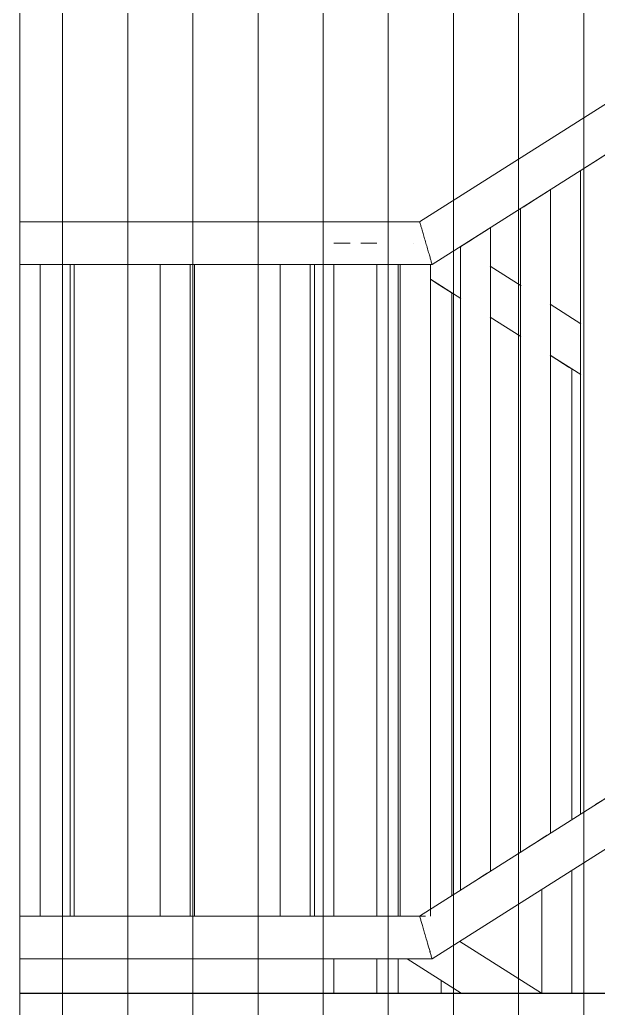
# Model space of a CAD drawing. Header units: millimetres. Extents: x -153298 to 620751, y -313239 to 250031.
# Drawn here: x 98702 to 99376, y -285295 to -284142 of the extents above; entities that cross this region are included whole.
import ezdxf

# ---------------------------------------------------------------- set-up
doc = ezdxf.new("R2010")
doc.units = ezdxf.units.MM
for name, color, linetype, lineweight in [('A-FLOR-HRAL', 7, 'Continuous', 25), ('A-GENM', 7, 'Continuous', 9), ('A-GLAZ-CURT', 7, 'Continuous', 9), ('S-STRS-E', 7, 'Continuous', 25)]:
    doc.layers.add(name, color=color, linetype=linetype, lineweight=lineweight)

# ---------------------------------------------------------------- blocks, each defined once
blk = doc.blocks.new('DPA_CP_Entrance Louver Grill Vertical Z - Louver Grill Vertical Z-V10-2120-01 ENTRANCE 1 SECTION A')
at = {"layer": 'A-GLAZ-CURT', "color": 7}
for p, q in [((-884548.5, 106137.3), (-884548.5, 113945.1)), ((-884548.5, 113945.1), (-884548.5, 106137.3)), ((-884548.5, 106137.3), (-884548.5, 113895.1)), ((-884548.5, 113895.1), (-884548.5, 106137.3))]:
    blk.add_line(p, q, dxfattribs=at)
blk = doc.blocks.new('GM_Louver Grill Vertical Z - Z Profile-V55-2120-01 ENTRANCE 1 SECTION A')
at = {"layer": 'A-GENM', "color": 7}
blk.add_line((-882906.1, 106137.3), (-882906.1, 113945.1), dxfattribs=at)
blk = doc.blocks.new('GM_Louver Grill Vertical Z - Z Profile-V87-2120-01 ENTRANCE 1 SECTION A')
at = {"layer": 'A-GENM', "color": 7}
blk.add_line((-884498.5, 106137.3), (-884498.5, 113945.1), dxfattribs=at)
blk = doc.blocks.new('Railing - 35mm-17624093-2120-01 ENTRANCE 1 SECTION A')
at = {"layer": 'A-FLOR-HRAL', "color": 7, "lineweight": 9}
for p, q in [((-884062.4, 111997.4), (-884069.9, 112002.2)), ((-884069.9, 112002.2), (-884062.4, 111997.4)), ((-884044.9, 111986.2), (-884044.9, 111283.1))]:
    blk.add_line(p, q, dxfattribs=at)
at = {"layer": 'A-FLOR-HRAL', "color": 7, "lineweight": 9, "flags": 128}
blk.add_lwpolyline([(-884062.4, 111997.4), (-884054.8, 111992.5), (-884048.7, 111988.7), (-884045.3, 111986.5), (-884048.7, 111988.7), (-884054.8, 111992.5), (-884062.4, 111997.4)], dxfattribs=at)
blk = doc.blocks.new('Railing - 35mm-V232-2120-01 ENTRANCE 1 SECTION A')
at = {"layer": 'A-FLOR-HRAL', "color": 7, "lineweight": 9}
for p, q in [((-883922.4, 111908.7), (-883930, 111913.5)), ((-883930, 111913.5), (-883922.4, 111908.7)), ((-883904.9, 111897.5), (-883904.9, 111371.9)), ((-883904.9, 111312.7), (-883904.9, 111169.4)), ((-883939.9, 111169.4), (-883939.9, 111290.5))]:
    blk.add_line(p, q, dxfattribs=at)
at = {"layer": 'A-FLOR-HRAL', "color": 7, "lineweight": 9, "flags": 128}
blk.add_lwpolyline([(-883922.4, 111908.7), (-883914.8, 111903.8), (-883908.7, 111899.9), (-883905.3, 111897.8), (-883908.7, 111899.9), (-883914.8, 111903.8), (-883922.4, 111908.7)], dxfattribs=at)
blk = doc.blocks.new('Railing - Post_50mm-V241-2120-01 ENTRANCE 1 SECTION A')
at = {"layer": 'A-FLOR-HRAL', "color": 7, "lineweight": 9}
for p, q in [((-884182.4, 111259.3), (-884182.4, 112019.4)), ((-884132.4, 112019.4), (-884132.4, 111259.4)), ((-884182.4, 111169.4), (-884182.4, 111209.4)), ((-884132.4, 111209.4), (-884132.4, 111169.4)), ((-884157.4, 111169.4), (-884157.4, 111169.4)), ((-884157.4, 111169.4), (-884157.4, 111169.4))]:
    blk.add_line(p, q, dxfattribs=at)
blk = doc.blocks.new('Railing - Post_50mm-V243-2120-01 ENTRANCE 1 SECTION A')
at = {"layer": 'A-FLOR-HRAL', "color": 7, "lineweight": 9}
for p, q in [((-884182.4, 111259.3), (-884182.4, 112019.4)), ((-884132.4, 112019.4), (-884132.4, 111259.4)), ((-884182.4, 111169.4), (-884182.4, 111209.4)), ((-884132.4, 111209.4), (-884132.4, 111169.4)), ((-884132.4, 111169.4), (-884182.4, 111169.4)), ((-884182.4, 111169.4), (-884132.4, 111169.4))]:
    blk.add_line(p, q, dxfattribs=at)
blk = doc.blocks.new('Railing - Railing-14954165-2120-01 ENTRANCE 1 SECTION A')
at = {"layer": 'A-FLOR-HRAL', "color": 7, "lineweight": 9}
for p, q in [((-883940.3, 111169.4), (-884035.7, 111229.8)), ((-884096.9, 111209.4), (-884033.8, 111169.4))]:
    blk.add_line(p, q, dxfattribs=at)
at = {"color": 7}
for name in ['Railing - Post_50mm-V241-2120-01 ENTRANCE 1 SECTION A', 'Railing - Post_50mm-V243-2120-01 ENTRANCE 1 SECTION A', 'Railing - 35mm-17624093-2120-01 ENTRANCE 1 SECTION A', 'Railing - 35mm-V232-2120-01 ENTRANCE 1 SECTION A']:
    blk.add_blockref(name, (0, 0), dxfattribs=at)
blk = doc.blocks.new('Railing - 35mm-V270-2120-01 ENTRANCE 1 SECTION A')
at = {"layer": 'A-FLOR-HRAL', "color": 7, "lineweight": 9}
blk.add_line((-885044.9, 112019.4), (-885044.9, 111259.4), dxfattribs=at)
blk = doc.blocks.new('Railing - 35mm-V271-2120-01 ENTRANCE 1 SECTION A')
at = {"layer": 'A-FLOR-HRAL', "color": 7, "lineweight": 9}
for p, q in [((-884065.2, 111999.3), (-884062.4, 111997.4)), ((-884044.9, 111986.2), (-884044.9, 111283.1))]:
    blk.add_line(p, q, dxfattribs=at)
at = {"layer": 'A-FLOR-HRAL', "color": 7, "lineweight": 9, "flags": 128}
blk.add_lwpolyline([(-884062.4, 111997.4), (-884054.8, 111992.5), (-884048.7, 111988.7), (-884045.3, 111986.5), (-884048.7, 111988.7), (-884054.8, 111992.5), (-884057.4, 111994.2)], dxfattribs=at)
blk = doc.blocks.new('Railing - Post_50mm-V279-2120-01 ENTRANCE 1 SECTION A')
at = {"layer": 'A-FLOR-HRAL', "color": 7, "lineweight": 9}
for p, q in [((-884089.9, 112044.4), (-884089.9, 112044.4)), ((-884107.4, 111259.4), (-884107.4, 112019.4)), ((-884107.4, 111169.4), (-884107.4, 111209.4)), ((-884057.4, 111184.4), (-884057.4, 111169.4)), ((-884082.4, 111169.4), (-884082.4, 111169.4)), ((-884082.4, 111169.4), (-884082.4, 111169.4))]:
    blk.add_line(p, q, dxfattribs=at)
blk = doc.blocks.new('Railing - Railing-15918288-2120-01 ENTRANCE 1 SECTION A')
at = {"color": 7}
for name, p in [('Railing - Post_50mm-V279-2120-01 ENTRANCE 1 SECTION A', (0, 0)), ('Railing - 35mm-V270-2120-01 ENTRANCE 1 SECTION A', (560, 0)), ('Railing - 35mm-V270-2120-01 ENTRANCE 1 SECTION A', (700, 0)), ('Railing - 35mm-V270-2120-01 ENTRANCE 1 SECTION A', (840, 0)), ('Railing - 35mm-V271-2120-01 ENTRANCE 1 SECTION A', (0, 0)), ('Railing - 35mm-V232-2120-01 ENTRANCE 1 SECTION A', (0, 0))]:
    blk.add_blockref(name, p, dxfattribs=at)
blk = doc.blocks.new('Railing - 35mm-V307-2120-01 ENTRANCE 1 SECTION A')
at = {"layer": 'A-FLOR-HRAL', "color": 7, "lineweight": 9}
for p, q in [((-883929.9, 111356.1), (-883929.9, 112106.8)), ((-883964.9, 112084.4), (-883964.9, 111333.8))]:
    blk.add_line(p, q, dxfattribs=at)
at = {"layer": 'A-FLOR-HRAL', "color": 7, "lineweight": 9, "flags": 128}
for points in [[(-883932.7, 112105), (-883930.3, 112106.5), (-883933.7, 112104.4), (-883939.8, 112100.5), (-883947.4, 112095.6)], [(-883947.4, 112095.6), (-883939.8, 112100.5), (-883933.7, 112104.4)], [(-883947.4, 112095.6), (-883955, 112090.8), (-883961.1, 112086.9), (-883964.4, 112084.7), (-883961.1, 112086.9), (-883955, 112090.8), (-883947.4, 112095.6)], [(-883947.4, 111345), (-883939.8, 111349.8), (-883933.7, 111353.7), (-883930.3, 111355.9), (-883932.7, 111354.3)], [(-883933.7, 111353.7), (-883939.8, 111349.8), (-883947.4, 111345)], [(-883964.9, 111333.8), (-883964.4, 111334.1), (-883961.1, 111336.2), (-883955, 111340.1), (-883947.4, 111345)]]:
    blk.add_lwpolyline(points, dxfattribs=at)
blk = doc.blocks.new('Railing - 35mm-V308-2120-01 ENTRANCE 1 SECTION A')
at = {"layer": 'A-FLOR-HRAL', "color": 7, "lineweight": 9}
for p, q in [((-884104.9, 112019.4), (-884104.9, 111259.4)), ((-884087.4, 112019.4), (-884104.9, 112019.4)), ((-884069.9, 112019.4), (-884087.4, 112019.4)), ((-884069.9, 111259.4), (-884069.9, 112019.4)), ((-884104.9, 111259.4), (-884087.4, 111259.4)), ((-884087.4, 111259.4), (-884075.7, 111259.4))]:
    blk.add_line(p, q, dxfattribs=at)
blk = doc.blocks.new('Railing - 35mm-14343221-2120-01 ENTRANCE 1 SECTION A')
at = {"layer": 'A-FLOR-HRAL', "color": 7, "lineweight": 9}
for p, q in [((-890509.9, 114795.1), (-890509.9, 114035.1)), ((-890492.4, 114795.1), (-890509.9, 114795.1)), ((-890474.9, 114795.1), (-890492.4, 114795.1)), ((-890474.9, 114035.1), (-890474.9, 114795.1)), ((-890509.9, 114035.1), (-890492.4, 114035.1)), ((-890492.4, 114035.1), (-890474.9, 114035.1))]:
    blk.add_line(p, q, dxfattribs=at)
blk = doc.blocks.new('Railing - Railing-15920061-2120-01 ENTRANCE 1 SECTION A')
at = {"layer": 'A-FLOR-HRAL', "color": 7, "lineweight": 9}
for p, q in [((-883802.4, 111436.9), (-884082.4, 111259.4)), ((-884067.9, 111209.4), (-883802.4, 111377.7)), ((-884082.4, 111259.4), (-884548.5, 111259.4)), ((-884548.5, 111209.4), (-884067.9, 111209.4))]:
    blk.add_line(p, q, dxfattribs=at)
for points in [[(-884075.1, 111234.4), (-884075.8, 111236.6), (-884077, 111241), (-884078.8, 111247.1), (-884080.3, 111252.3), (-884081.5, 111256.3), (-884082.2, 111258.8), (-884082.4, 111259.4), (-884082.4, 111259.4)], [(-884082.1, 111258.6), (-884082, 111258), (-884081.5, 111256.3), (-884080.3, 111252.3), (-884078.8, 111247.1), (-884077, 111241), (-884075.8, 111236.6), (-884075.1, 111234.4)], [(-884071.5, 111221.9), (-884070.9, 111220), (-884069.9, 111216.5), (-884068.8, 111212.5), (-884068.3, 111210.8), (-884068.1, 111210.3)]]:
    blk.add_open_spline(points, degree=3, dxfattribs=at)
for points, knots in [([(-884075.1, 111234.4), (-884074.5, 111232.2), (-884073.3, 111228), (-884072.1, 111224.1), (-884071.6, 111222.3)], [0, 0, 0, 0, 0.0833333, 0.1606003, 0.1606003, 0.1606003, 0.1606003]), ([(-884067.9, 111209.4), (-884067.9, 111209.4), (-884068.4, 111211.2), (-884069.9, 111216.5), (-884071.4, 111221.8), (-884073.2, 111227.9), (-884074.5, 111232.2), (-884075.1, 111234.4)], [0.5, 0.5, 0.5, 0.5, 0.6666667, 0.75, 0.8333333, 0.9166667, 1, 1, 1, 1])]:
    blk.add_open_spline(points, degree=3, knots=knots, dxfattribs=at)
at = {"color": 7}
for name, p in [('Railing - 35mm-V307-2120-01 ENTRANCE 1 SECTION A', (0, 0)), ('Railing - 35mm-14343221-2120-01 ENTRANCE 1 SECTION A', (5985, -2775.7)), ('Railing - 35mm-14343221-2120-01 ENTRANCE 1 SECTION A', (6125, -2775.7)), ('Railing - 35mm-14343221-2120-01 ENTRANCE 1 SECTION A', (6265, -2775.7)), ('Railing - 35mm-V308-2120-01 ENTRANCE 1 SECTION A', (0, 0))]:
    blk.add_blockref(name, p, dxfattribs=at)
blk = doc.blocks.new('Top Rail Type - Top Rail_Internal_-15920065-2120-01 ENTRANCE 1 SECTION A')
at = {"layer": 'A-FLOR-HRAL', "color": 7, "lineweight": 9}
for p, q in [((-883802.4, 112246.9), (-884082.4, 112069.4)), ((-884067.9, 112019.4), (-883775.6, 112204.6)), ((-884082.4, 112069.4), (-884548.5, 112069.4)), ((-884548.5, 112019.4), (-884067.9, 112019.4))]:
    blk.add_line(p, q, dxfattribs=at)
for points in [[(-884075.1, 112044.4), (-884075.8, 112046.6), (-884077, 112051), (-884078.8, 112057.1), (-884080.3, 112062.3), (-884081.5, 112066.3), (-884082.2, 112068.8), (-884082.4, 112069.4), (-884082.4, 112069.4)], [(-884082.1, 112068.6), (-884082, 112068), (-884081.5, 112066.3), (-884080.3, 112062.3), (-884078.8, 112057.1), (-884077, 112051), (-884075.8, 112046.6), (-884075.1, 112044.4)], [(-884075.1, 112044.4), (-884074.5, 112042.2), (-884073.2, 112037.9), (-884071.4, 112031.8), (-884069.9, 112026.5), (-884068.8, 112022.5), (-884068.3, 112020.8), (-884068.1, 112020.3)]]:
    blk.add_open_spline(points, degree=3, dxfattribs=at)
blk.add_open_spline([(-884067.9, 112019.4), (-884067.9, 112019.4), (-884068.4, 112021.2), (-884069.9, 112026.5), (-884071.4, 112031.8), (-884073.2, 112037.9), (-884074.5, 112042.2), (-884075.1, 112044.4)], degree=3, knots=[0.5, 0.5, 0.5, 0.5, 0.6666667, 0.75, 0.8333333, 0.9166667, 1, 1, 1, 1], dxfattribs=at)
blk = doc.blocks.new('Top Rail Type - Top Rail_Internal_-15921360-2120-01 ENTRANCE 1 SECTION A')
at = {"layer": 'A-FLOR-HRAL', "color": 7, "lineweight": 9}
for p, q in [((-884034.4, 112039), (-884035.7, 112039.8)), ((-883964.2, 111994.6), (-884000.3, 112017.4)), ((-884069.9, 112002.3), (-884034.3, 111979.8)), ((-883894.4, 111950.3), (-883930.3, 111973.1)), ((-884000.3, 111958.2), (-883964.4, 111935.5)), ((-883930.3, 111913.9), (-883894.4, 111891.1))]:
    blk.add_line(p, q, dxfattribs=at)
blk = doc.blocks.new('Railing - 35mm-V283-2120-01 ENTRANCE 1 SECTION A')
at = {"layer": 'A-FLOR-HRAL', "color": 7, "lineweight": 9}
for p, q in [((-883959.9, 114771.4), (-883959.9, 114020.7)), ((-883924.9, 113998.5), (-883924.9, 114749))]:
    blk.add_line(p, q, dxfattribs=at)
at = {"layer": 'A-FLOR-HRAL', "color": 7, "lineweight": 9, "flags": 128}
for points in [[(-883942.4, 114760.2), (-883950, 114765.1), (-883956.1, 114769), (-883959.4, 114771.1), (-883956.1, 114769), (-883950, 114765.1), (-883942.4, 114760.2)], [(-883942.4, 114760.2), (-883934.8, 114755.4), (-883928.7, 114751.5), (-883925.3, 114749.3), (-883928.7, 114751.5), (-883934.8, 114755.4), (-883942.4, 114760.2)], [(-883942.4, 114009.6), (-883950, 114014.4), (-883956.1, 114018.3), (-883959.4, 114020.5), (-883956.1, 114018.3), (-883950, 114014.4), (-883942.4, 114009.6)]]:
    blk.add_lwpolyline(points, dxfattribs=at)
blk = doc.blocks.new('Railing - 35mm-V338-2120-01 ENTRANCE 1 SECTION A')
at = {"layer": 'A-FLOR-HRAL', "color": 7, "lineweight": 9}
for p, q in [((-883999.9, 112062.4), (-883999.9, 111311.8)), ((-884034.9, 111289.4), (-884034.9, 112040.1))]:
    blk.add_line(p, q, dxfattribs=at)
at = {"layer": 'A-FLOR-HRAL', "color": 7, "lineweight": 9, "flags": 128}
for points in [[(-884017.4, 112051.3), (-884009.8, 112056.1), (-884003.7, 112060), (-884000.3, 112062.2), (-884003.7, 112060), (-884009.8, 112056.1), (-884017.4, 112051.3)], [(-884034.4, 112040.4), (-884031.1, 112042.5), (-884025, 112046.4), (-884017.4, 112051.3)], [(-884017.4, 112051.3), (-884025, 112046.4), (-884031.1, 112042.5), (-884034, 112040.7)], [(-884017.4, 111300.6), (-884009.8, 111305.5), (-884003.7, 111309.4), (-884000.3, 111311.5), (-884003.7, 111309.4), (-884009.8, 111305.5), (-884017.4, 111300.6)]]:
    blk.add_lwpolyline(points, dxfattribs=at)
blk = doc.blocks.new('Railing - Post_50mm-V344-2120-01 ENTRANCE 1 SECTION A')
at = {"layer": 'A-FLOR-HRAL', "color": 7, "lineweight": 9}
for p, q in [((-884182.4, 112044.4), (-884163.2, 112044.4)), ((-884150.9, 112044.4), (-884132.4, 112044.4)), ((-884182.4, 111259.3), (-884182.4, 112019.4)), ((-884132.4, 112019.4), (-884132.4, 111259.4)), ((-884182.4, 111169.4), (-884182.4, 111209.4)), ((-884132.4, 111209.4), (-884132.4, 111169.4)), ((-884132.4, 111169.4), (-884182.4, 111169.4)), ((-884182.4, 111169.4), (-884132.4, 111169.4))]:
    blk.add_line(p, q, dxfattribs=at)
blk = doc.blocks.new('Railing - Railing-15921398-2120-01 ENTRANCE 1 SECTION A')
at = {"layer": 'A-FLOR-HRAL', "color": 7, "lineweight": 9}
for points in [[(-884075.1, 111234.4), (-884075.8, 111236.6), (-884077, 111241), (-884078.8, 111247.1), (-884080.3, 111252.3), (-884081.5, 111256.3), (-884082, 111258), (-884082.1, 111258.6)], [(-884082.1, 111258.6), (-884082, 111258), (-884081.5, 111256.3), (-884080.3, 111252.3), (-884078.8, 111247.1), (-884077, 111241), (-884075.8, 111236.6), (-884075.1, 111234.4)], [(-884071.5, 111221.9), (-884070.9, 111220), (-884069.9, 111216.5), (-884068.8, 111212.5), (-884068.3, 111210.8), (-884068.1, 111210.3)], [(-884068.1, 111210.3), (-884068.3, 111210.8), (-884068.8, 111212.5), (-884069.9, 111216.5), (-884070.9, 111220), (-884071.5, 111221.9)]]:
    blk.add_open_spline(points, degree=3, dxfattribs=at)
for points, knots in [([(-884075.1, 111234.4), (-884074.5, 111232.2), (-884073.3, 111228), (-884072.1, 111224.1), (-884071.6, 111222.3)], [0, 0, 0, 0, 0.0833333, 0.1606003, 0.1606003, 0.1606003, 0.1606003]), ([(-884071.6, 111222.3), (-884072.1, 111224.1), (-884073.3, 111228), (-884074.5, 111232.2), (-884075.1, 111234.4)], [0.8393997, 0.8393997, 0.8393997, 0.8393997, 0.9166667, 1, 1, 1, 1])]:
    blk.add_open_spline(points, degree=3, knots=knots, dxfattribs=at)
at = {"color": 7, "extrusion": (0, 0, -1), "zscale": -1}
blk.add_blockref('Railing - 35mm-V283-2120-01 ENTRANCE 1 SECTION A', (1767819.7, -2620.2), dxfattribs=at)
at = {"color": 7}
for name in ['Railing - 35mm-V338-2120-01 ENTRANCE 1 SECTION A', 'Railing - Post_50mm-V344-2120-01 ENTRANCE 1 SECTION A', 'Railing - Post_50mm-V243-2120-01 ENTRANCE 1 SECTION A']:
    blk.add_blockref(name, (0, 0), dxfattribs=at)
blk = doc.blocks.new('Top Rail Type - Top Rail_Internal_-15921409-2120-01 ENTRANCE 1 SECTION A')
at = {"layer": 'A-FLOR-HRAL', "color": 7, "lineweight": 9}
for points in [[(-884075.1, 112044.4), (-884075.8, 112046.6), (-884077, 112051), (-884078.8, 112057.1), (-884080.3, 112062.3), (-884081.5, 112066.3), (-884082, 112068), (-884082.1, 112068.6)], [(-884082.1, 112068.6), (-884082, 112068), (-884081.5, 112066.3), (-884080.3, 112062.3), (-884078.8, 112057.1), (-884077, 112051), (-884075.8, 112046.6), (-884075.1, 112044.4)], [(-884075.1, 112044.4), (-884074.5, 112042.2), (-884073.2, 112037.9), (-884071.4, 112031.8), (-884069.9, 112026.5), (-884068.8, 112022.5), (-884068.3, 112020.8), (-884068.1, 112020.3)], [(-884068.1, 112020.3), (-884068.3, 112020.8), (-884068.8, 112022.5), (-884069.9, 112026.5), (-884071.4, 112031.8), (-884073.2, 112037.9), (-884074.5, 112042.2), (-884075.1, 112044.4)]]:
    blk.add_open_spline(points, degree=3, dxfattribs=at)

msp = doc.modelspace()

# ---------------------------------------------------------------- linework, layer by layer
at = {"layer": 'S-STRS-E', "color": 7}
msp.add_line((98701.7689, -285277.3298), (99447.88, -285277.3298), dxfattribs=at)

# ---------------------------------------------------------------- block references
at = {"layer": 'A-FLOR-HRAL', "color": 7, "lineweight": 9}
for name in ['Top Rail Type - Top Rail_Internal_-15921409-2120-01 ENTRANCE 1 SECTION A', 'Top Rail Type - Top Rail_Internal_-15920065-2120-01 ENTRANCE 1 SECTION A', 'Railing - Railing-15921398-2120-01 ENTRANCE 1 SECTION A', 'Railing - Railing-15920061-2120-01 ENTRANCE 1 SECTION A', 'Railing - Railing-15918288-2120-01 ENTRANCE 1 SECTION A', 'Top Rail Type - Top Rail_Internal_-15921360-2120-01 ENTRANCE 1 SECTION A', 'Railing - Railing-14954165-2120-01 ENTRANCE 1 SECTION A']:
    msp.add_blockref(name, (983250.2539, -396446.753), dxfattribs=at)
at = {"layer": 'A-GENM', "color": 7}
for name, p in [('GM_Louver Grill Vertical Z - Z Profile-V87-2120-01 ENTRANCE 1 SECTION A', (983250.2539, -396446.753)), ('GM_Louver Grill Vertical Z - Z Profile-V55-2120-01 ENTRANCE 1 SECTION A', (981733.7833, -396446.753)), ('GM_Louver Grill Vertical Z - Z Profile-V55-2120-01 ENTRANCE 1 SECTION A', (981809.6983, -396446.753)), ('GM_Louver Grill Vertical Z - Z Profile-V55-2120-01 ENTRANCE 1 SECTION A', (981885.6133, -396446.753)), ('GM_Louver Grill Vertical Z - Z Profile-V55-2120-01 ENTRANCE 1 SECTION A', (981961.5284, -396446.753)), ('GM_Louver Grill Vertical Z - Z Profile-V55-2120-01 ENTRANCE 1 SECTION A', (982037.4434, -396446.753)), ('GM_Louver Grill Vertical Z - Z Profile-V55-2120-01 ENTRANCE 1 SECTION A', (982113.3584, -396446.753)), ('GM_Louver Grill Vertical Z - Z Profile-V55-2120-01 ENTRANCE 1 SECTION A', (982189.2735, -396446.753)), ('GM_Louver Grill Vertical Z - Z Profile-V55-2120-01 ENTRANCE 1 SECTION A', (982265.1885, -396446.753))]:
    msp.add_blockref(name, p, dxfattribs=at)
at = {"layer": 'A-GLAZ-CURT', "color": 7}
msp.add_blockref('DPA_CP_Entrance Louver Grill Vertical Z - Louver Grill Vertical Z-V10-2120-01 ENTRANCE 1 SECTION A', (983250.2539, -396446.753), dxfattribs=at)

doc.saveas('drawing.dxf')
